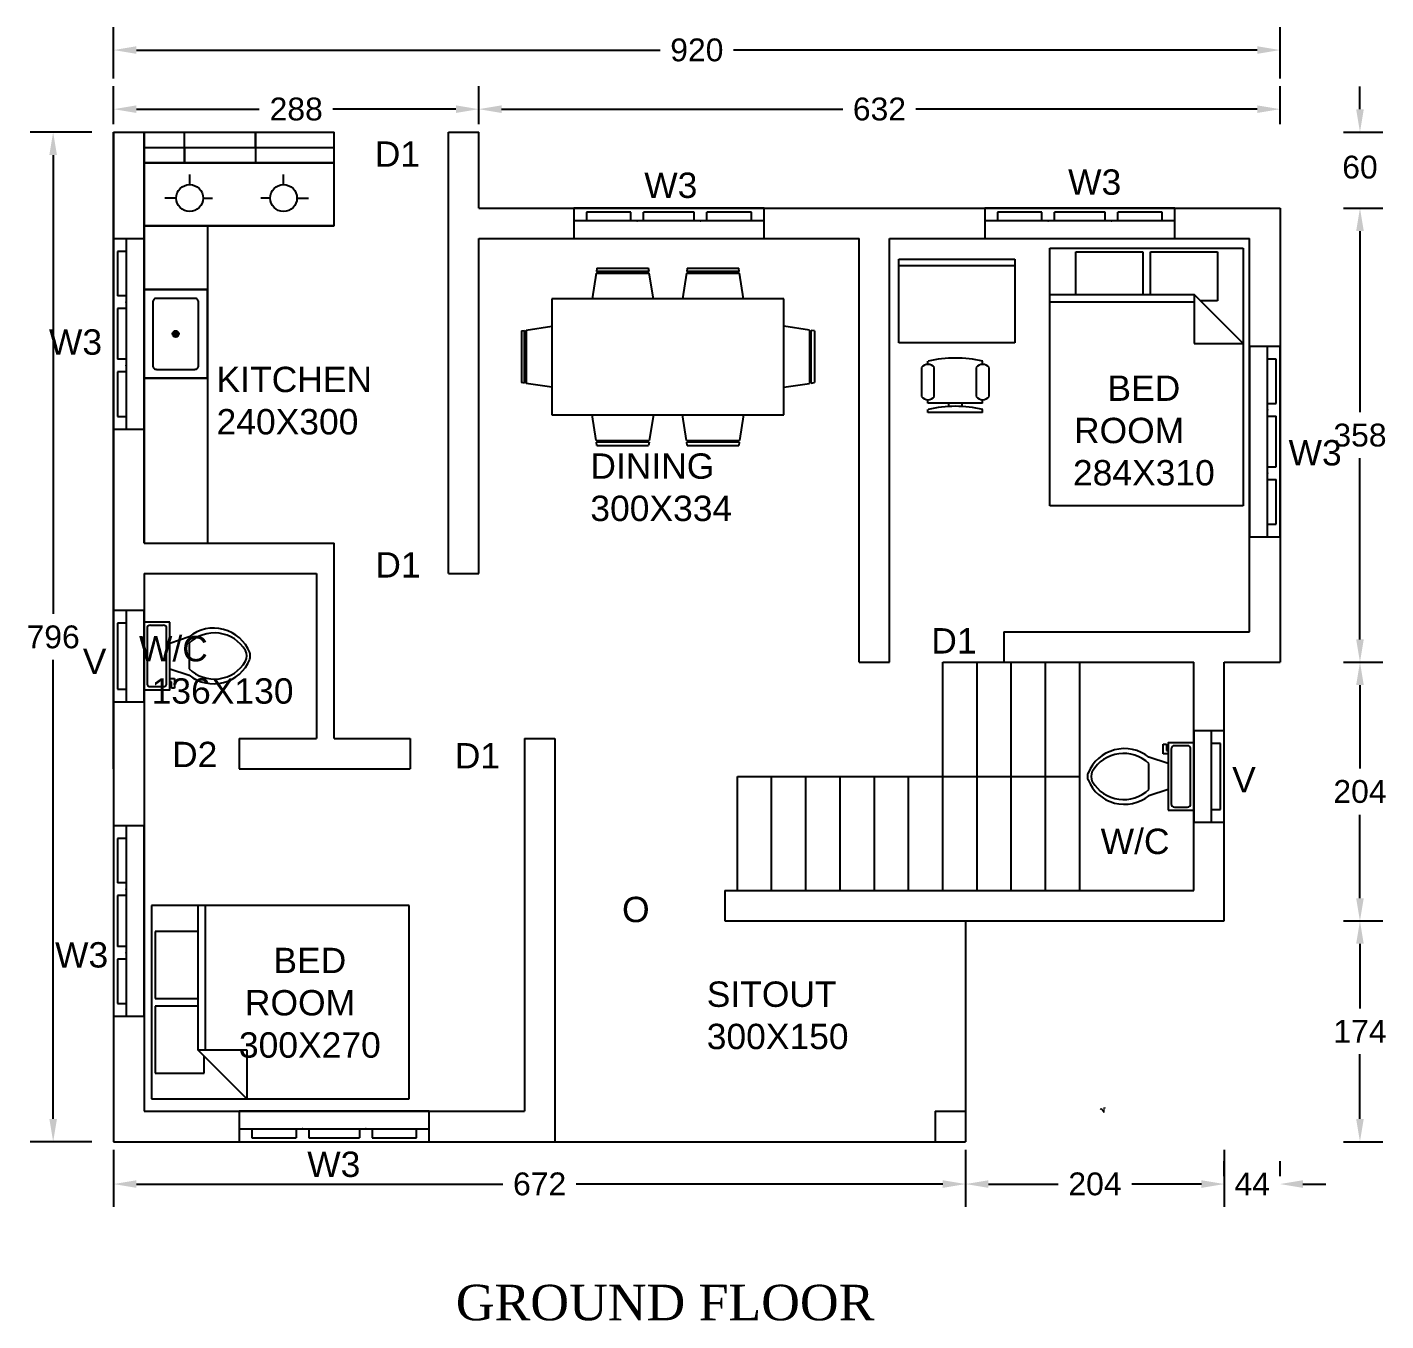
# Model space of a CAD drawing. Header units: inches. Extents: x -2903 to 3367, y -161 to 1064.
# Drawn here: x -2899.38 to -2888.67, y -150.2 to -140 of the extents above; entities that cross this region are included whole.
import ezdxf

# ---------------------------------------------------------------- set-up
doc = ezdxf.new("R2010")
doc.units = ezdxf.units.IN
doc.header["$MEASUREMENT"] = 0
doc.layers.add('--plan', color=7, linetype='Continuous')
doc.layers.add('landscape', color=84, linetype='Continuous', lineweight=0)
doc.styles.add('SA', font='times.ttf')
doc.styles.get("Standard").update_dxf_attribs({"font": 'arial.ttf'})
doc.dimstyles.get("Standard").update_dxf_attribs({"dimtxt": 0.18, "dimasz": 0.18, "dimexe": 0.18, "dimexo": 0.0625, "dimgap": 0.09, "dimtad": 0, "dimtih": 1, "dimtoh": 1, "dimdec": 0, "dimlfac": 100, "dimzin": 0, "dimdsep": 46, "dimtxsty": 'Standard', "dimcen": 0.09, "dimadec": 0, "dimazin": 0, "dimtfac": 1, "dimtdec": 0, "dimtofl": 0, "dimtmove": 0, "dimatfit": 3, "dimfxl": 1, "dimtolj": 1, "dimtzin": 0, "dimarcsym": 0})

# ---------------------------------------------------------------- blocks, each defined once
blk = doc.blocks.new('*D737')
at = {"color": 0, "lineweight": -2, "transparency": 16777216}
for p, q in [((-2898.701, -148.851), (-2898.701, -149.302)), ((-2891.981, -148.851), (-2891.981, -149.302)), ((-2898.521, -149.122), (-2895.63, -149.122)), ((-2892.161, -149.122), (-2895.053, -149.122))]:
    blk.add_line(p, q, dxfattribs=at)
at = {"color": 0, "transparency": 16777216}
for points in [[(-2898.521, -149.092), (-2898.521, -149.152), (-2898.701, -149.122)], [(-2892.161, -149.092), (-2892.161, -149.152), (-2891.981, -149.122)]]:
    blk.add_solid(points, dxfattribs=at)
at = {"layer": 'Defpoints', "color": 0, "transparency": 16777216}
for p in [(-2898.701, -148.788), (-2891.981, -148.788), (-2891.981, -149.122)]:
    blk.add_point(p, dxfattribs=at)
at = {"color": 0, "transparency": 16777216, "insert": (-2895.341, -149.122), "char_height": 0.18, "attachment_point": 5}
blk.add_mtext('\\A1;672', dxfattribs=at)
blk = doc.blocks.new('*D738')
at = {"color": 0, "lineweight": -2, "transparency": 16777216}
for p, q in [((-2898.874, -140.829), (-2899.358, -140.829)), ((-2899.178, -141.009), (-2899.178, -144.627)), ((-2899.178, -148.608), (-2899.178, -144.99)), ((-2898.874, -148.788), (-2899.358, -148.788))]:
    blk.add_line(p, q, dxfattribs=at)
at = {"color": 0, "transparency": 16777216}
for points in [[(-2899.208, -141.009), (-2899.148, -141.009), (-2899.178, -140.829)], [(-2899.208, -148.608), (-2899.148, -148.608), (-2899.178, -148.788)]]:
    blk.add_solid(points, dxfattribs=at)
at = {"layer": 'Defpoints', "color": 0, "transparency": 16777216}
for p in [(-2898.811, -140.829), (-2899.178, -148.788), (-2898.811, -148.788)]:
    blk.add_point(p, dxfattribs=at)
at = {"color": 0, "transparency": 16777216, "insert": (-2899.178, -144.809), "char_height": 0.18, "attachment_point": 5}
blk.add_mtext('\\A1;796', dxfattribs=at)
blk = doc.blocks.new('*D739')
at = {"color": 0, "lineweight": -2, "transparency": 16777216}
for p, q in [((-2898.701, -140.766), (-2898.701, -140.467)), ((-2895.821, -140.766), (-2895.821, -140.467)), ((-2898.521, -140.647), (-2897.552, -140.647)), ((-2896.001, -140.647), (-2896.971, -140.647))]:
    blk.add_line(p, q, dxfattribs=at)
at = {"color": 0, "transparency": 16777216}
for points in [[(-2898.521, -140.617), (-2898.521, -140.677), (-2898.701, -140.647)], [(-2896.001, -140.617), (-2896.001, -140.677), (-2895.821, -140.647)]]:
    blk.add_solid(points, dxfattribs=at)
at = {"layer": 'Defpoints', "color": 0, "transparency": 16777216}
for p in [(-2895.821, -140.647), (-2898.701, -140.828), (-2895.821, -140.828)]:
    blk.add_point(p, dxfattribs=at)
at = {"color": 0, "transparency": 16777216, "insert": (-2897.261, -140.647), "char_height": 0.18, "attachment_point": 5}
blk.add_mtext('\\A1;288', dxfattribs=at)
blk = doc.blocks.new('*D740')
at = {"color": 0, "lineweight": -2, "transparency": 16777216}
for p, q in [((-2895.821, -140.762), (-2895.821, -140.467)), ((-2889.501, -140.766), (-2889.501, -140.467)), ((-2895.641, -140.647), (-2892.95, -140.647)), ((-2889.681, -140.647), (-2892.373, -140.647))]:
    blk.add_line(p, q, dxfattribs=at)
at = {"color": 0, "transparency": 16777216}
for points in [[(-2895.641, -140.617), (-2895.641, -140.677), (-2895.821, -140.647)], [(-2889.681, -140.617), (-2889.681, -140.677), (-2889.501, -140.647)]]:
    blk.add_solid(points, dxfattribs=at)
at = {"layer": 'Defpoints', "color": 0, "transparency": 16777216}
for p in [(-2889.501, -140.647), (-2895.821, -140.825), (-2889.501, -140.828)]:
    blk.add_point(p, dxfattribs=at)
at = {"color": 0, "transparency": 16777216, "insert": (-2892.661, -140.647), "char_height": 0.18, "attachment_point": 5}
blk.add_mtext('\\A1;632', dxfattribs=at)
blk = doc.blocks.new('*D731')
at = {"color": 0, "lineweight": -2, "transparency": 16777216}
for p, q in [((-2888.871, -140.648), (-2888.871, -140.468)), ((-2889, -140.828), (-2888.691, -140.828)), ((-2889, -141.428), (-2888.691, -141.428)), ((-2888.871, -141.608), (-2888.871, -141.788))]:
    blk.add_line(p, q, dxfattribs=at)
at = {"color": 0, "transparency": 16777216}
for points in [[(-2888.901, -140.648), (-2888.841, -140.648), (-2888.871, -140.828)], [(-2888.901, -141.608), (-2888.841, -141.608), (-2888.871, -141.428)]]:
    blk.add_solid(points, dxfattribs=at)
at = {"layer": 'Defpoints', "color": 0, "transparency": 16777216}
for p in [(-2889.062, -140.828), (-2889.062, -141.428), (-2888.871, -141.428)]:
    blk.add_point(p, dxfattribs=at)
at = {"color": 0, "transparency": 16777216, "insert": (-2888.871, -141.105), "char_height": 0.18, "attachment_point": 5}
blk.add_mtext('\\A1;60', dxfattribs=at)
blk = doc.blocks.new('*D732')
at = {"color": 0, "lineweight": -2, "transparency": 16777216}
for p, q in [((-2889, -141.428), (-2888.691, -141.428)), ((-2888.871, -141.608), (-2888.871, -143.036)), ((-2888.871, -144.828), (-2888.871, -143.4)), ((-2889, -145.008), (-2888.691, -145.008))]:
    blk.add_line(p, q, dxfattribs=at)
at = {"color": 0, "transparency": 16777216}
for points in [[(-2888.901, -141.608), (-2888.841, -141.608), (-2888.871, -141.428)], [(-2888.901, -144.828), (-2888.841, -144.828), (-2888.871, -145.008)]]:
    blk.add_solid(points, dxfattribs=at)
at = {"layer": 'Defpoints', "color": 0, "transparency": 16777216}
for p in [(-2889.062, -141.428), (-2889.062, -145.008), (-2888.871, -145.008)]:
    blk.add_point(p, dxfattribs=at)
at = {"color": 0, "transparency": 16777216, "insert": (-2888.871, -143.218), "char_height": 0.18, "attachment_point": 5}
blk.add_mtext('\\A1;358', dxfattribs=at)
blk = doc.blocks.new('*D733')
at = {"color": 0, "lineweight": -2, "transparency": 16777216}
for p, q in [((-2889, -145.008), (-2888.691, -145.008)), ((-2888.871, -145.188), (-2888.871, -145.846)), ((-2888.871, -146.868), (-2888.871, -146.21)), ((-2889, -147.048), (-2888.691, -147.048))]:
    blk.add_line(p, q, dxfattribs=at)
at = {"color": 0, "transparency": 16777216}
for points in [[(-2888.901, -145.188), (-2888.841, -145.188), (-2888.871, -145.008)], [(-2888.901, -146.868), (-2888.841, -146.868), (-2888.871, -147.048)]]:
    blk.add_solid(points, dxfattribs=at)
at = {"layer": 'Defpoints', "color": 0, "transparency": 16777216}
for p in [(-2889.062, -145.008), (-2889.062, -147.048), (-2888.871, -147.048)]:
    blk.add_point(p, dxfattribs=at)
at = {"color": 0, "transparency": 16777216, "insert": (-2888.871, -146.028), "char_height": 0.18, "attachment_point": 5}
blk.add_mtext('\\A1;204', dxfattribs=at)
blk = doc.blocks.new('*D734')
at = {"color": 0, "lineweight": -2, "transparency": 16777216}
for p, q in [((-2889, -147.048), (-2888.691, -147.048)), ((-2888.871, -147.228), (-2888.871, -147.738)), ((-2888.871, -148.608), (-2888.871, -148.099)), ((-2889, -148.788), (-2888.691, -148.788))]:
    blk.add_line(p, q, dxfattribs=at)
at = {"color": 0, "transparency": 16777216}
for points in [[(-2888.901, -147.228), (-2888.841, -147.228), (-2888.871, -147.048)], [(-2888.901, -148.608), (-2888.841, -148.608), (-2888.871, -148.788)]]:
    blk.add_solid(points, dxfattribs=at)
at = {"layer": 'Defpoints', "color": 0, "transparency": 16777216}
for p in [(-2889.062, -147.048), (-2889.062, -148.788), (-2888.871, -148.788)]:
    blk.add_point(p, dxfattribs=at)
at = {"color": 0, "transparency": 16777216, "insert": (-2888.871, -147.918), "char_height": 0.18, "attachment_point": 5}
blk.add_mtext('\\A1;174', dxfattribs=at)
blk = doc.blocks.new('*D741')
at = {"color": 0, "lineweight": -2, "transparency": 16777216}
for p, q in [((-2891.981, -148.851), (-2891.981, -149.302)), ((-2889.941, -148.851), (-2889.941, -149.302)), ((-2891.801, -149.122), (-2891.251, -149.122)), ((-2890.121, -149.122), (-2890.671, -149.122))]:
    blk.add_line(p, q, dxfattribs=at)
at = {"color": 0, "transparency": 16777216}
for points in [[(-2891.801, -149.092), (-2891.801, -149.152), (-2891.981, -149.122)], [(-2890.121, -149.092), (-2890.121, -149.152), (-2889.941, -149.122)]]:
    blk.add_solid(points, dxfattribs=at)
at = {"layer": 'Defpoints', "color": 0, "transparency": 16777216}
for p in [(-2891.981, -148.788), (-2889.941, -148.788), (-2889.941, -149.122)]:
    blk.add_point(p, dxfattribs=at)
at = {"color": 0, "transparency": 16777216, "insert": (-2890.961, -149.122), "char_height": 0.18, "attachment_point": 5}
blk.add_mtext('\\A1;204', dxfattribs=at)
blk = doc.blocks.new('*D735')
at = {"color": 0, "lineweight": -2, "transparency": 16777216}
for p, q in [((-2889.941, -149.06), (-2889.941, -148.942)), ((-2889.501, -149.06), (-2889.501, -148.942)), ((-2890.121, -149.122), (-2890.301, -149.122)), ((-2889.321, -149.122), (-2889.141, -149.122))]:
    blk.add_line(p, q, dxfattribs=at)
at = {"color": 0, "transparency": 16777216}
for points in [[(-2890.121, -149.092), (-2890.121, -149.152), (-2889.941, -149.122)], [(-2889.321, -149.092), (-2889.321, -149.152), (-2889.501, -149.122)]]:
    blk.add_solid(points, dxfattribs=at)
at = {"layer": 'Defpoints', "color": 0, "transparency": 16777216}
for p in [(-2889.941, -149.122), (-2889.501, -149.122), (-2889.501, -149.122)]:
    blk.add_point(p, dxfattribs=at)
at = {"color": 0, "transparency": 16777216, "insert": (-2889.721, -149.122), "char_height": 0.18, "attachment_point": 5}
blk.add_mtext('\\A1;44', dxfattribs=at)
blk = doc.blocks.new('*D736')
at = {"color": 0, "lineweight": -2, "transparency": 16777216}
for p, q in [((-2898.701, -140.405), (-2898.701, -140.001)), ((-2889.501, -140.405), (-2889.501, -140.001)), ((-2898.521, -140.181), (-2894.39, -140.181)), ((-2889.681, -140.181), (-2893.813, -140.181))]:
    blk.add_line(p, q, dxfattribs=at)
at = {"color": 0, "transparency": 16777216}
for points in [[(-2898.521, -140.151), (-2898.521, -140.211), (-2898.701, -140.181)], [(-2889.681, -140.151), (-2889.681, -140.211), (-2889.501, -140.181)]]:
    blk.add_solid(points, dxfattribs=at)
at = {"layer": 'Defpoints', "color": 0, "transparency": 16777216}
for p in [(-2889.501, -140.181), (-2898.701, -140.467), (-2889.501, -140.467)]:
    blk.add_point(p, dxfattribs=at)
at = {"color": 0, "transparency": 16777216, "insert": (-2894.101, -140.181), "char_height": 0.18, "attachment_point": 5}
blk.add_mtext('\\A1;920', dxfattribs=at)

msp = doc.modelspace()

# ---------------------------------------------------------------- linework, layer by layer
for p, q in [((-2898.701, -143.168), (-2898.701, -140.828)), ((-2898.701, -143.168), (-2898.701, -140.828)), ((-2898.701, -140.828), (-2896.961, -140.828)), ((-2898.701, -140.828), (-2896.961, -140.828)), ((-2898.701, -140.828), (-2898.701, -148.788)), ((-2898.701, -145.849), (-2898.701, -140.829)), ((-2898.461, -140.828), (-2898.461, -144.068)), ((-2898.461, -141.069), (-2898.461, -140.829)), ((-2898.141, -141.069), (-2898.141, -140.829)), ((-2897.581, -140.948), (-2897.581, -140.829)), ((-2897.581, -140.829), (-2897.581, -141.069)), ((-2897.201, -140.828), (-2896.961, -140.828)), ((-2896.961, -141.568), (-2896.961, -140.828)), ((-2896.961, -141.069), (-2896.961, -140.829)), ((-2896.061, -143.168), (-2896.061, -140.828)), ((-2896.061, -140.828), (-2895.821, -140.828)), ((-2895.821, -141.428), (-2895.821, -140.828)), ((-2898.461, -140.948), (-2896.961, -140.948)), ((-2898.141, -140.948), (-2898.141, -141.069)), ((-2898.461, -141.068), (-2896.961, -141.068)), ((-2898.461, -144.069), (-2898.461, -141.069)), ((-2898.461, -141.069), (-2896.961, -141.069)), ((-2897.201, -141.068), (-2896.961, -141.068)), ((-2895.821, -141.428), (-2889.501, -141.428)), ((-2893.571, -141.428), (-2895.071, -141.428)), ((-2895.071, -141.428), (-2895.071, -141.668)), ((-2893.571, -141.668), (-2893.571, -141.428)), ((-2890.331, -141.428), (-2891.831, -141.428)), ((-2891.831, -141.428), (-2891.831, -141.668)), ((-2890.331, -141.668), (-2890.331, -141.428)), ((-2889.501, -141.428), (-2889.501, -145.008)), ((-2893.571, -141.528), (-2895.071, -141.528)), ((-2894.621, -141.458), (-2894.971, -141.458)), ((-2894.971, -141.458), (-2894.971, -141.528)), ((-2894.621, -141.528), (-2894.621, -141.458)), ((-2894.121, -141.458), (-2894.521, -141.458)), ((-2894.521, -141.528), (-2894.521, -141.458)), ((-2894.121, -141.528), (-2894.121, -141.458)), ((-2893.671, -141.458), (-2894.021, -141.458)), ((-2894.021, -141.528), (-2894.021, -141.458)), ((-2893.671, -141.528), (-2893.671, -141.458)), ((-2890.331, -141.528), (-2891.831, -141.528)), ((-2891.381, -141.458), (-2891.731, -141.458)), ((-2891.731, -141.458), (-2891.731, -141.528)), ((-2891.381, -141.528), (-2891.381, -141.458)), ((-2890.881, -141.458), (-2891.281, -141.458)), ((-2891.281, -141.528), (-2891.281, -141.458)), ((-2890.881, -141.528), (-2890.881, -141.458)), ((-2890.431, -141.458), (-2890.781, -141.458)), ((-2890.781, -141.528), (-2890.781, -141.458)), ((-2890.431, -141.528), (-2890.431, -141.458)), ((-2898.461, -141.568), (-2896.961, -141.568)), ((-2897.961, -141.568), (-2897.961, -144.068)), ((-2898.701, -141.669), (-2898.701, -143.169)), ((-2898.461, -141.669), (-2898.701, -141.669)), ((-2898.671, -141.769), (-2898.671, -142.119)), ((-2898.601, -141.769), (-2898.671, -141.769)), ((-2898.601, -141.669), (-2898.601, -143.169)), ((-2898.461, -143.169), (-2898.461, -141.669)), ((-2895.821, -143.168), (-2895.821, -141.668)), ((-2895.821, -141.668), (-2892.821, -141.668)), ((-2895.071, -141.668), (-2893.571, -141.668)), ((-2892.821, -145.008), (-2892.821, -141.668)), ((-2892.581, -145.008), (-2892.581, -141.668)), ((-2892.581, -141.668), (-2889.741, -141.668)), ((-2891.831, -141.668), (-2890.331, -141.668)), ((-2889.741, -144.768), (-2889.741, -141.668)), ((-2898.461, -142.069), (-2897.961, -142.069)), ((-2898.461, -142.769), (-2898.461, -142.069)), ((-2898.461, -142.069), (-2898.461, -142.769)), ((-2897.961, -142.069), (-2897.961, -142.769)), ((-2898.601, -142.119), (-2898.671, -142.119)), ((-2898.671, -142.219), (-2898.671, -142.619)), ((-2898.601, -142.219), (-2898.671, -142.219)), ((-2889.501, -142.518), (-2889.741, -142.518)), ((-2889.741, -142.518), (-2889.741, -144.018)), ((-2889.601, -144.018), (-2889.601, -142.518)), ((-2889.501, -144.018), (-2889.501, -142.518)), ((-2898.601, -142.619), (-2898.671, -142.619)), ((-2889.531, -142.618), (-2889.601, -142.618)), ((-2889.531, -142.968), (-2889.531, -142.618)), ((-2898.671, -142.719), (-2898.671, -143.069)), ((-2898.601, -142.719), (-2898.671, -142.719)), ((-2897.961, -142.769), (-2898.461, -142.769)), ((-2889.601, -142.968), (-2889.531, -142.968)), ((-2898.671, -143.069), (-2898.601, -143.069)), ((-2889.601, -143.068), (-2889.531, -143.068)), ((-2889.531, -143.468), (-2889.531, -143.068)), ((-2898.701, -144.308), (-2898.701, -143.168)), ((-2898.701, -143.169), (-2898.461, -143.169)), ((-2896.061, -144.308), (-2896.061, -143.168)), ((-2895.821, -144.308), (-2895.821, -143.168)), ((-2889.601, -143.468), (-2889.531, -143.468)), ((-2889.601, -143.568), (-2889.531, -143.568)), ((-2889.531, -143.918), (-2889.531, -143.568)), ((-2889.741, -144.018), (-2889.501, -144.018)), ((-2889.601, -143.918), (-2889.531, -143.918)), ((-2898.461, -144.068), (-2896.961, -144.068)), ((-2896.961, -145.608), (-2896.961, -144.068)), ((-2898.461, -144.308), (-2897.101, -144.308)), ((-2898.461, -144.308), (-2897.101, -144.308)), ((-2898.461, -144.308), (-2898.461, -145.848)), ((-2898.461, -144.309), (-2898.461, -145.609)), ((-2897.101, -144.308), (-2897.101, -145.608)), ((-2896.061, -144.308), (-2895.821, -144.308)), ((-2896.061, -144.308), (-2895.821, -144.308)), ((-2898.701, -144.599), (-2898.701, -145.319)), ((-2898.461, -144.599), (-2898.701, -144.599)), ((-2898.601, -144.599), (-2898.601, -145.319)), ((-2898.461, -145.319), (-2898.461, -144.599)), ((-2898.671, -144.699), (-2898.671, -145.219)), ((-2898.601, -144.699), (-2898.671, -144.699)), ((-2891.681, -144.768), (-2889.741, -144.768)), ((-2891.681, -144.768), (-2891.681, -145.008)), ((-2892.821, -145.008), (-2892.581, -145.008)), ((-2892.161, -146.808), (-2892.161, -145.008)), ((-2892.161, -145.008), (-2891.681, -145.008)), ((-2891.891, -146.808), (-2891.891, -145.008)), ((-2891.681, -145.008), (-2890.181, -145.008)), ((-2891.621, -146.808), (-2891.621, -145.008)), ((-2891.351, -146.808), (-2891.351, -145.008)), ((-2891.081, -146.808), (-2891.081, -145.008)), ((-2890.181, -146.808), (-2890.181, -145.008)), ((-2889.941, -147.048), (-2889.941, -145.008)), ((-2889.941, -145.008), (-2889.501, -145.008)), ((-2898.671, -145.219), (-2898.601, -145.219)), ((-2898.701, -145.319), (-2898.461, -145.319)), ((-2897.711, -145.608), (-2897.101, -145.608)), ((-2897.711, -145.608), (-2897.711, -145.848)), ((-2896.961, -145.608), (-2896.361, -145.608)), ((-2896.361, -145.608), (-2896.361, -145.848)), ((-2895.461, -145.608), (-2895.461, -148.548)), ((-2895.461, -145.608), (-2895.221, -145.608)), ((-2895.221, -145.608), (-2895.221, -148.788)), ((-2889.941, -145.548), (-2890.181, -145.548)), ((-2890.181, -145.548), (-2890.181, -146.268)), ((-2890.041, -146.268), (-2890.041, -145.548)), ((-2889.941, -146.268), (-2889.941, -145.548)), ((-2889.971, -145.648), (-2890.041, -145.648)), ((-2889.971, -146.168), (-2889.971, -145.648)), ((-2898.701, -145.848), (-2898.701, -148.788)), ((-2898.461, -145.848), (-2898.461, -148.548)), ((-2897.711, -145.848), (-2896.361, -145.848)), ((-2893.781, -146.808), (-2893.781, -145.908)), ((-2893.781, -145.908), (-2891.081, -145.908)), ((-2893.511, -146.808), (-2893.511, -145.908)), ((-2893.241, -146.808), (-2893.241, -145.908)), ((-2892.971, -146.808), (-2892.971, -145.908)), ((-2892.701, -146.808), (-2892.701, -145.908)), ((-2892.431, -146.808), (-2892.431, -145.908)), ((-2890.181, -146.268), (-2889.941, -146.268)), ((-2890.041, -146.168), (-2889.971, -146.168)), ((-2898.701, -146.298), (-2898.701, -147.798)), ((-2898.461, -146.298), (-2898.701, -146.298)), ((-2898.601, -146.298), (-2898.601, -147.798)), ((-2898.461, -147.798), (-2898.461, -146.298)), ((-2898.671, -146.398), (-2898.671, -146.748)), ((-2898.601, -146.398), (-2898.671, -146.398)), ((-2898.601, -146.748), (-2898.671, -146.748)), ((-2898.671, -146.848), (-2898.671, -147.248)), ((-2898.601, -146.848), (-2898.671, -146.848)), ((-2893.881, -146.808), (-2893.881, -147.048)), ((-2893.881, -146.808), (-2890.181, -146.808)), ((-2893.881, -147.048), (-2891.981, -147.048)), ((-2891.981, -147.048), (-2889.941, -147.048)), ((-2891.981, -147.048), (-2891.981, -148.788)), ((-2898.601, -147.248), (-2898.671, -147.248)), ((-2898.671, -147.348), (-2898.671, -147.698)), ((-2898.601, -147.348), (-2898.671, -147.348)), ((-2898.671, -147.698), (-2898.601, -147.698)), ((-2898.701, -147.798), (-2898.461, -147.798)), ((-2898.461, -148.548), (-2895.461, -148.548)), ((-2898.461, -148.548), (-2895.461, -148.548)), ((-2896.211, -148.548), (-2897.711, -148.548)), ((-2897.711, -148.548), (-2897.711, -148.788)), ((-2896.211, -148.788), (-2896.211, -148.548)), ((-2892.221, -148.548), (-2892.221, -148.788)), ((-2892.221, -148.548), (-2891.981, -148.548)), ((-2897.711, -148.688), (-2896.211, -148.688)), ((-2897.611, -148.688), (-2897.611, -148.758)), ((-2897.261, -148.688), (-2897.261, -148.758)), ((-2897.161, -148.688), (-2897.161, -148.758)), ((-2896.761, -148.688), (-2896.761, -148.758)), ((-2896.661, -148.688), (-2896.661, -148.758)), ((-2896.311, -148.758), (-2896.311, -148.688)), ((-2898.701, -148.788), (-2895.221, -148.788)), ((-2897.711, -148.788), (-2896.211, -148.788)), ((-2897.611, -148.758), (-2897.261, -148.758)), ((-2897.161, -148.758), (-2896.761, -148.758)), ((-2896.661, -148.758), (-2896.311, -148.758)), ((-2895.221, -148.788), (-2891.981, -148.788))]:
    msp.add_line(p, q)
at = {"color": 30}
msp.add_line((-2898.701, -140.828), (-2897.201, -140.828), dxfattribs=at)
at = {"color": 22, "ltscale": 0.001}
for p, q in [((-2898.101, -141.242), (-2898.101, -141.163)), ((-2897.361, -141.242), (-2897.361, -141.163)), ((-2898.207, -141.348), (-2898.297, -141.348)), ((-2897.995, -141.348), (-2897.922, -141.348)), ((-2897.467, -141.348), (-2897.54, -141.348)), ((-2897.255, -141.348), (-2897.165, -141.348))]:
    msp.add_line(p, q, dxfattribs=at)
at = {"ltscale": 0.001}
msp.add_line((-2896.961, -141.568), (-2898.461, -141.568), dxfattribs=at)
at = {"color": 22, "linetype": 'Continuous'}
for p, q in [((-2891.316, -143.774), (-2891.316, -141.742)), ((-2891.316, -141.742), (-2889.792, -141.742)), ((-2889.792, -141.742), (-2889.792, -143.774)), ((-2892.507, -141.829), (-2891.593, -141.829)), ((-2892.507, -142.489), (-2892.507, -141.829)), ((-2891.593, -141.829), (-2891.593, -142.489)), ((-2891.113, -141.773), (-2890.584, -141.773)), ((-2891.113, -142.108), (-2891.113, -141.773)), ((-2890.584, -141.773), (-2890.584, -142.108)), ((-2890.524, -141.773), (-2889.995, -141.773)), ((-2890.524, -142.108), (-2890.524, -141.773)), ((-2889.995, -141.773), (-2889.995, -142.159)), ((-2894.894, -141.939), (-2894.926, -142.142)), ((-2894.894, -141.939), (-2894.476, -141.939)), ((-2894.889, -141.901), (-2894.892, -141.926)), ((-2894.478, -141.926), (-2894.892, -141.926)), ((-2894.889, -141.901), (-2894.482, -141.901)), ((-2894.478, -141.926), (-2894.482, -141.901)), ((-2894.444, -142.142), (-2894.476, -141.939)), ((-2894.183, -141.939), (-2894.215, -142.142)), ((-2894.183, -141.939), (-2893.765, -141.939)), ((-2894.177, -141.901), (-2894.181, -141.926)), ((-2893.767, -141.926), (-2894.181, -141.926)), ((-2894.177, -141.901), (-2893.771, -141.901)), ((-2893.767, -141.926), (-2893.771, -141.901)), ((-2893.733, -142.142), (-2893.765, -141.939)), ((-2892.507, -141.88), (-2891.593, -141.88)), ((-2893.415, -142.142), (-2895.244, -142.142)), ((-2895.244, -142.142), (-2895.244, -143.057)), ((-2893.415, -143.057), (-2893.415, -142.142)), ((-2891.316, -142.108), (-2890.178, -142.108)), ((-2890.178, -142.169), (-2891.316, -142.169)), ((-2889.792, -142.494), (-2890.178, -142.108)), ((-2890.178, -142.108), (-2890.178, -142.494)), ((-2889.995, -142.159), (-2890.127, -142.159)), ((-2895.485, -142.396), (-2895.46, -142.392)), ((-2895.485, -142.396), (-2895.485, -142.803)), ((-2895.46, -142.807), (-2895.46, -142.392)), ((-2895.447, -142.39), (-2895.244, -142.358)), ((-2895.447, -142.39), (-2895.447, -142.809)), ((-2893.212, -142.39), (-2893.415, -142.358)), ((-2893.212, -142.39), (-2893.212, -142.809)), ((-2893.174, -142.396), (-2893.199, -142.392)), ((-2893.199, -142.807), (-2893.199, -142.392)), ((-2893.174, -142.396), (-2893.174, -142.803)), ((-2891.593, -142.489), (-2892.507, -142.489)), ((-2890.178, -142.494), (-2889.792, -142.494)), ((-2892.329, -142.685), (-2892.329, -142.913)), ((-2892.278, -142.659), (-2892.278, -142.634)), ((-2892.228, -142.913), (-2892.228, -142.685)), ((-2891.897, -142.685), (-2891.897, -142.913)), ((-2891.847, -142.659), (-2891.847, -142.634)), ((-2891.796, -142.913), (-2891.796, -142.685)), ((-2895.46, -142.807), (-2895.485, -142.803)), ((-2895.244, -142.84), (-2895.447, -142.809)), ((-2893.415, -142.84), (-2893.212, -142.809)), ((-2893.199, -142.807), (-2893.174, -142.803)), ((-2892.278, -142.964), (-2892.278, -142.939)), ((-2891.847, -142.964), (-2891.847, -142.939)), ((-2891.847, -142.964), (-2892.278, -142.964)), ((-2892.278, -143.04), (-2892.278, -143.015)), ((-2891.847, -143.04), (-2892.278, -143.04)), ((-2892.113, -142.991), (-2892.113, -142.964)), ((-2892.012, -142.964), (-2892.012, -142.991)), ((-2891.847, -143.04), (-2891.847, -143.015)), ((-2895.244, -143.057), (-2893.415, -143.057)), ((-2894.894, -143.26), (-2894.926, -143.057)), ((-2894.444, -143.057), (-2894.476, -143.26)), ((-2894.183, -143.26), (-2894.215, -143.057)), ((-2893.733, -143.057), (-2893.765, -143.26)), ((-2894.894, -143.26), (-2894.476, -143.26)), ((-2894.183, -143.26), (-2893.765, -143.26)), ((-2894.478, -143.272), (-2894.892, -143.272)), ((-2894.889, -143.298), (-2894.892, -143.273)), ((-2894.889, -143.298), (-2894.482, -143.298)), ((-2894.478, -143.272), (-2894.482, -143.298)), ((-2893.767, -143.272), (-2894.181, -143.272)), ((-2894.177, -143.298), (-2894.181, -143.273)), ((-2894.177, -143.298), (-2893.771, -143.298)), ((-2893.767, -143.272), (-2893.771, -143.298)), ((-2889.792, -143.774), (-2891.316, -143.774)), ((-2896.371, -146.926), (-2898.403, -146.926)), ((-2898.403, -146.926), (-2898.403, -148.45)), ((-2898.037, -146.926), (-2898.037, -148.064)), ((-2897.976, -148.064), (-2897.976, -146.926)), ((-2896.371, -148.45), (-2896.371, -146.926)), ((-2898.373, -147.13), (-2898.373, -147.658)), ((-2898.037, -147.13), (-2898.373, -147.13)), ((-2898.373, -147.658), (-2898.037, -147.658)), ((-2898.373, -147.719), (-2898.373, -148.247)), ((-2898.037, -147.719), (-2898.373, -147.719)), ((-2897.651, -148.45), (-2898.037, -148.064)), ((-2898.037, -148.064), (-2897.651, -148.064)), ((-2897.651, -148.064), (-2897.651, -148.45)), ((-2897.987, -148.247), (-2897.987, -148.115)), ((-2898.373, -148.247), (-2897.987, -148.247)), ((-2898.403, -148.45), (-2896.371, -148.45))]:
    msp.add_line(p, q, dxfattribs=at)
at = {"color": 22}
for p, q in [((-2897.961, -142.069), (-2898.461, -142.069)), ((-2897.961, -142.769), (-2897.961, -142.069)), ((-2898.391, -142.168), (-2898.391, -142.669)), ((-2898.06, -142.139), (-2898.362, -142.139)), ((-2898.031, -142.669), (-2898.031, -142.168)), ((-2898.211, -142.435), (-2898.211, -142.402)), ((-2898.228, -142.419), (-2898.195, -142.419)), ((-2898.362, -142.699), (-2898.061, -142.699)), ((-2898.461, -142.769), (-2897.961, -142.769)), ((-2898.309, -144.717), (-2898.41, -144.717)), ((-2898.258, -144.857), (-2898.106, -144.806)), ((-2898.106, -144.857), (-2898.106, -145.06)), ((-2898.258, -145.06), (-2898.106, -145.111)), ((-2898.258, -145.136), (-2898.22, -145.136)), ((-2898.245, -145.161), (-2898.258, -145.161)), ((-2898.245, -145.212), (-2898.245, -145.161)), ((-2898.22, -145.136), (-2898.22, -145.212)), ((-2898.22, -145.212), (-2898.245, -145.212)), ((-2890.422, -145.73), (-2890.422, -145.654)), ((-2890.422, -145.654), (-2890.397, -145.654)), ((-2890.384, -145.73), (-2890.422, -145.73)), ((-2890.397, -145.654), (-2890.397, -145.705)), ((-2890.397, -145.705), (-2890.384, -145.705)), ((-2890.384, -145.807), (-2890.537, -145.756)), ((-2890.537, -146.01), (-2890.537, -145.807)), ((-2890.384, -146.01), (-2890.537, -146.061)), ((-2890.334, -146.15), (-2890.232, -146.15))]:
    msp.add_line(p, q, dxfattribs=at)
msp.add_lwpolyline([(-2898.701, -140.829), (-2898.461, -140.829), (-2898.461, -141.669), (-2898.701, -141.669)], close=True)
for points in [[(-2898.258, -144.692), (-2898.461, -144.692), (-2898.461, -145.225), (-2898.258, -145.225)], [(-2890.384, -146.175), (-2890.181, -146.175), (-2890.181, -145.642), (-2890.384, -145.642)]]:
    msp.add_lwpolyline(points, close=True, dxfattribs=at)
for points in [[(-2898.436, -144.742), (-2898.436, -145.174)], [(-2898.283, -145.174), (-2898.283, -144.742)], [(-2898.41, -145.2), (-2898.309, -145.2)], [(-2890.359, -145.692), (-2890.359, -146.124)], [(-2890.232, -145.667), (-2890.334, -145.667)], [(-2890.207, -146.124), (-2890.207, -145.692)]]:
    msp.add_lwpolyline(points, dxfattribs=at)
at = {"color": 22, "ltscale": 0.001}
for centre in [(-2898.101, -141.348), (-2897.361, -141.348)]:
    msp.add_circle(centre, 0.106, dxfattribs=at)
at = {"color": 22}
for radius in [0.0249, 0.0166]:
    msp.add_circle((-2898.211, -142.419), radius, dxfattribs=at)
for centre, radius, start, end in [((-2898.362, -142.168), 0.0293, 89.9855, 180.0145), ((-2898.06, -142.168), 0.0293, 359.9795, 90.0145), ((-2898.362, -142.669), 0.0293, 179.9795, 270.0145), ((-2898.06, -142.669), 0.0293, 269.9155, 0.0145), ((-2898.414, -144.739), 0.0225, 81.8699, 188.1301), ((-2898.306, -144.739), 0.0225, 351.8699, 98.1301), ((-2897.913, -145.048), 0.309, 22.0284, 128.5307), ((-2897.907, -145.065), 0.288, 31.053, 133.6321), ((-2897.913, -144.869), 0.309, 231.4691, 337.9714), ((-2897.753, -144.958), 0.102, 335.7318, 24.2682), ((-2897.725, -144.958), 0.102, 344.8605, 15.1395), ((-2897.907, -144.852), 0.288, 226.3677, 328.9468), ((-2898.414, -145.177), 0.0225, 171.8699, 278.1301), ((-2898.306, -145.177), 0.0225, 261.8699, 8.1301), ((-2890.729, -145.998), 0.309, 51.4691, 157.9714), ((-2890.735, -146.015), 0.288, 46.3677, 148.9468), ((-2890.337, -145.689), 0.0225, 81.8699, 188.1301), ((-2890.229, -145.689), 0.0225, 351.8699, 98.1301), ((-2890.918, -145.908), 0.102, 164.8605, 195.1395), ((-2890.729, -145.819), 0.309, 202.0284, 308.5307), ((-2890.889, -145.908), 0.102, 155.7318, 204.2682), ((-2890.735, -145.802), 0.288, 211.053, 313.6321), ((-2890.337, -146.127), 0.0225, 171.8699, 278.1301), ((-2890.229, -146.127), 0.0225, 261.8699, 8.1301)]:
    msp.add_arc(centre, radius, start, end, dxfattribs=at)
at = {"color": 22, "linetype": 'Continuous'}
for centre, radius, start, end in [((-2892.062, -143.539), 0.93, 76.5803, 103.4197), ((-2892.278, -142.723), 0.0635, 36.8699, 143.1301), ((-2891.847, -142.723), 0.0635, 36.8699, 143.1301), ((-2892.278, -142.875), 0.0635, 216.8699, 323.1301), ((-2891.847, -142.875), 0.0635, 216.8699, 323.1301), ((-2892.062, -143.92), 0.93, 76.5803, 103.4197)]:
    msp.add_arc(centre, radius, start, end, dxfattribs=at)
for p in [(-2898.141, -140.948), (-2897.581, -140.948), (-2894.571, -141.528), (-2894.071, -141.528), (-2891.331, -141.528), (-2890.831, -141.528), (-2898.601, -142.169), (-2898.601, -142.669), (-2889.601, -143.018), (-2889.601, -143.518), (-2898.601, -146.798), (-2898.601, -147.298), (-2897.211, -148.688), (-2896.711, -148.688)]:
    msp.add_point(p)
at = {"layer": 'landscape', "color": 86}
for p, q in [((-2890.89, -148.521), (-2890.892, -148.558)), ((-2890.878, -148.524), (-2890.89, -148.521)), ((-2890.92, -148.535), (-2890.911, -148.527)), ((-2890.911, -148.527), (-2890.892, -148.558))]:
    msp.add_line(p, q, dxfattribs=at)

# ---------------------------------------------------------------- texts
at = {"layer": '--plan', "ltscale": 0.1, "insert": (-2896.002, -149.916), "char_height": 0.28, "width": 17.51749, "attachment_point": 1, "style": 'SA'}
msp.add_mtext('GROUND FLOOR', dxfattribs=at)
at = {"char_height": 0.2, "attachment_point": 1}
for s, insert in [('D1', (-2896.641, -140.901)), ('W3', (-2891.173, -141.122)), ('W3', (-2894.516, -141.147)), ('W3', (-2899.211, -142.383)), ('KITCHEN  240X300', (-2897.889, -142.678)), ('\\pxqc;BED ROOM    284X310', (-2891.316, -142.747)), ('W3', (-2889.434, -143.256)), ('DINING   300X334', (-2894.941, -143.361)), ('D1', (-2896.637, -144.14)), ('D1', (-2892.252, -144.739)), ('\\pxqc;W/C           136X130', (-2898.582, -144.801)), ('V', (-2898.944, -144.9)), ('D2', (-2898.24, -145.635)), ('D1', (-2896.01, -145.645)), ('V', (-2889.879, -145.834)), ('W/C           ', (-2890.916, -146.32)), ('O', (-2894.691, -146.857)), ('W3', (-2899.163, -147.215)), ('\\pxqc;BED ROOM   300X270', (-2897.894, -147.259)), ('SITOUT   300X150', (-2894.023, -147.525)), ('W3', (-2897.174, -148.866))]:
    msp.add_mtext_dynamic_manual_height_columns(s, width=1.48111, gutter_width=12.5, heights=[0], dxfattribs=dict(at, insert=insert))

# ---------------------------------------------------------------- dimensions: what is measured, and where the dimension line sits
for p1, p2, distance, picture, middle in [((-2898.701, -140.467), (-2889.501, -140.467), 0.287, '*D736', (-2894.101, -140.181)), ((-2898.701, -140.828), (-2895.821, -140.828), 0.181, '*D739', (-2897.261, -140.647)), ((-2898.811, -140.829), (-2898.811, -148.788), -0.367, '*D738', (-2899.178, -144.809)), ((-2889.062, -141.428), (-2889.062, -145.008), 0.191, '*D732', (-2888.871, -143.218)), ((-2889.062, -145.008), (-2889.062, -147.048), 0.191, '*D733', (-2888.871, -146.028)), ((-2889.062, -147.048), (-2889.062, -148.788), 0.191, '*D734', (-2888.871, -147.918)), ((-2898.701, -148.788), (-2891.981, -148.788), -0.334, '*D737', (-2895.341, -149.122)), ((-2891.981, -148.788), (-2889.941, -148.788), -0.334, '*D741', (-2890.961, -149.122))]:
    dim = msp.add_aligned_dim(p1=p1, p2=p2, distance=distance, dimstyle='Standard')
    dim.commit()
    dim.dimension.update_dxf_attribs({"geometry": picture, "text_midpoint": middle})
dim = msp.add_linear_dim(base=(-2889.501, -140.647), p1=(-2895.821, -140.825), p2=(-2889.501, -140.828), dimstyle='Standard')
dim.commit()
dim.dimension.update_dxf_attribs({"geometry": '*D740', "text_midpoint": (-2892.661, -140.647)})
for base, p1, p2, angle, picture, middle in [((-2888.871, -141.428), (-2889.062, -140.828), (-2889.062, -141.428), 270, '*D731', (-2888.871, -141.105)), ((-2889.501, -149.122), (-2889.941, -149.122), (-2889.501, -149.122), 0, '*D735', (-2889.721, -149.122))]:
    dim = msp.add_linear_dim(base=base, p1=p1, p2=p2, angle=angle, dimstyle='Standard')
    dim.commit()
    dim.dimension.update_dxf_attribs({"geometry": picture, "text_midpoint": middle, "dimtype": 161})

doc.saveas('drawing.dxf')
